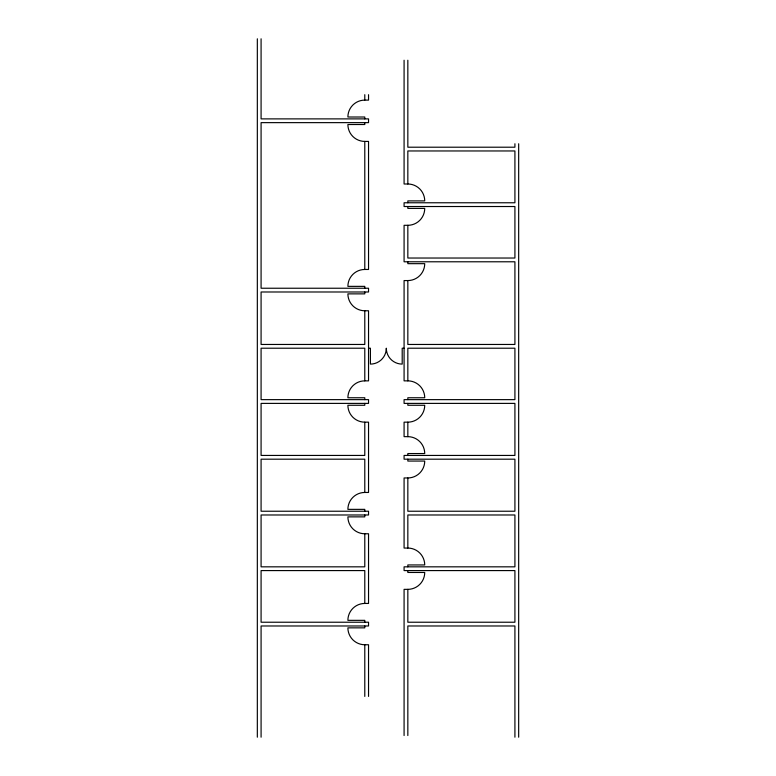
<?xml version="1.0" encoding="UTF-8"?>
<svg xmlns="http://www.w3.org/2000/svg" width="776" height="776" viewBox="0 0 776 776"><rect width="100%" height="100%" fill="white"/><g stroke="black" fill="none" stroke-linecap="round" stroke-linejoin="round"><path stroke-width="1.16" d="M364.788 118.883L364.788 117.011L347.89 117.011A16.897 16.897 0 0 1 364.788 100.114L368.542 100.114L368.542 94.691M364.788 122.637L364.788 124.519L347.89 124.519A16.897 16.897 0 0 0 364.788 141.416L368.542 141.416L368.542 269.466L364.788 269.466A16.897 16.897 0 0 0 347.89 286.363L364.788 286.363L364.788 288.235M407.837 202.769L407.837 200.897L424.724 200.897A16.897 16.897 0 0 0 407.837 183.999L404.083 183.999L404.083 60.237M407.837 206.523L407.837 208.404L424.724 208.404A16.897 16.897 0 0 1 407.837 225.302L404.083 225.302L404.083 261.784L514.915 261.784L514.915 344.457L407.837 344.457L407.837 280.563A16.897 16.897 0 0 0 424.724 263.665L407.837 263.665L407.837 261.784M407.837 280.563L404.083 280.563L404.083 380.861L407.837 380.861A16.897 16.897 0 0 1 424.724 397.758L407.837 397.758L407.837 399.64M364.788 291.989L364.788 293.871L347.89 293.871A16.897 16.897 0 0 0 364.788 310.769L368.542 310.769L368.542 380.861L364.788 380.861A16.897 16.897 0 0 0 347.89 397.758L364.788 397.758L364.788 399.64M368.542 348.211L370.414 348.211L370.414 364.099A15.889 15.889 0 0 0 386.312 348.211A15.889 15.889 0 0 0 402.201 364.099L402.201 348.211L404.083 348.211M364.788 403.394L364.788 405.266L347.89 405.266A16.897 16.897 0 0 0 364.788 422.163L368.542 422.163L368.542 492.459L364.788 492.459A16.897 16.897 0 0 0 347.89 509.357L364.788 509.357L364.788 511.229M407.837 403.394L407.837 405.266L424.724 405.266A16.897 16.897 0 0 1 407.837 422.163L404.083 422.163L404.083 436.655L407.837 436.655A16.897 16.897 0 0 1 424.724 453.553L407.837 453.553L407.837 455.434M407.837 459.188L407.837 461.06L424.724 461.06A16.897 16.897 0 0 1 407.837 477.958L404.083 477.958L404.083 548.06L407.837 548.06A16.897 16.897 0 0 1 424.724 564.947L407.837 564.947L407.837 566.829M364.788 514.983L364.788 516.865L347.89 516.865A16.897 16.897 0 0 0 364.788 533.762L368.542 533.762L368.542 603.447L364.788 603.447A16.897 16.897 0 0 0 347.89 620.344L364.788 620.344L364.788 622.226M407.837 570.583L407.837 572.465L424.724 572.465A16.897 16.897 0 0 1 407.837 589.353L404.083 589.353L404.083 735.532M364.788 625.98L364.788 627.852L347.89 627.852A16.897 16.897 0 0 0 364.788 644.749L368.542 644.749L368.542 696.421M518.669 143.754L518.669 737.2M514.915 143.754L514.915 147.207L407.837 147.207L407.837 60.237M514.915 737.2L514.915 625.98L407.837 625.98L407.837 735.532M407.837 183.999L407.837 150.961L514.915 150.961L514.915 202.769L404.083 202.769L404.083 206.523L514.915 206.523L514.915 258.03L407.837 258.03L407.837 225.302M407.837 380.861L407.837 348.211L514.915 348.211L514.915 399.64L404.083 399.64L404.083 403.394L514.915 403.394L514.915 455.434L404.083 455.434L404.083 459.188L514.915 459.188L514.915 511.229L407.837 511.229L407.837 477.958M407.837 422.163L407.837 436.655M407.837 548.06L407.837 514.983L514.915 514.983L514.915 566.829L404.083 566.829L404.083 570.583L514.915 570.583L514.915 622.226L407.837 622.226L407.837 589.353M364.788 94.691L364.788 100.114M364.788 141.416L364.788 269.466M364.788 310.769L364.788 344.457L261.085 344.457L261.085 291.989L368.542 291.989L368.542 288.235L261.085 288.235L261.085 122.637L368.542 122.637L368.542 118.883L261.085 118.883L261.085 38.8M364.788 380.861L364.788 348.211L261.085 348.211L261.085 399.64L368.542 399.64L368.542 403.394L261.085 403.394L261.085 455.434L364.788 455.434L364.788 422.163M364.788 492.459L364.788 459.188L261.085 459.188L261.085 511.229L368.542 511.229L368.542 514.983L261.085 514.983L261.085 566.829L364.788 566.829L364.788 533.762M364.788 603.447L364.788 570.583L261.085 570.583L261.085 622.226L368.542 622.226L368.542 625.98L261.085 625.98L261.085 737.2M364.788 644.749L364.788 696.421M257.331 38.8L257.331 737.2"/></g></svg>
